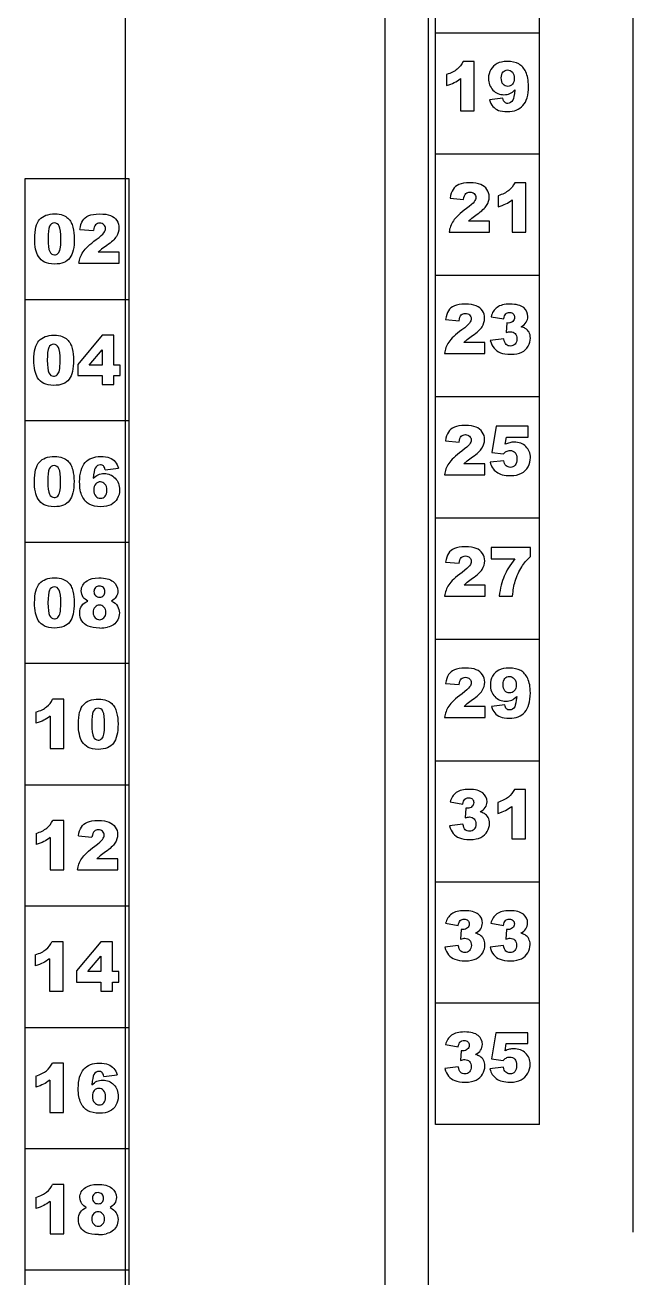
# Model space of a CAD drawing. Header units: millimetres. Extents: x 40 to 522, y -286 to 20.
# Drawn here: x 422.6 to 440.15, y -219.48 to -183.33 of the extents above; entities that cross this region are included whole.
import ezdxf

# ---------------------------------------------------------------- set-up
doc = ezdxf.new("R2010")
doc.units = ezdxf.units.MM
doc.layers.add('AOMJ712I_002DXF_CONTINUOUS_LINE', color=7, linetype='Continuous')

# ---------------------------------------------------------------- blocks, each defined once
blk = doc.blocks.new('MOD_DOM724i')
at = {"linetype": 'Continuous'}
for p, q in [((111.001, 41.698), (111.001, 127.598)), ((143.501, 41.698), (143.501, 127.598)), ((118.151, 121.048), (118.151, 51.848)), ((112.451, 54.948), (112.451, 117.948)), ((115.451, 54.948), (115.451, 117.948)), ((112.451, 86.448), (115.451, 86.448)), ((113.57, 85.621), (113.248, 85.621)), ((113.57, 84.198), (113.57, 85.621)), ((112.768, 85.246), (112.768, 84.927)), ((113.176, 85.131), (113.176, 84.198)), ((114.397, 84.56), (114.01, 84.512)), ((113.176, 84.198), (113.57, 84.198)), ((115.451, 82.948), (112.451, 82.948)), ((115.058, 82.121), (114.736, 82.121)), ((115.058, 80.698), (115.058, 82.121)), ((114.256, 81.746), (114.256, 81.427)), ((112.872, 81.674), (113.262, 81.643)), ((114.665, 81.631), (114.665, 80.698)), ((113.403, 81.015), (113.496, 81.099)), ((114.01, 81.015), (113.403, 81.015)), ((113.496, 81.099), (113.653, 81.213)), ((114.01, 80.698), (114.01, 81.015)), ((112.843, 80.698), (114.01, 80.698)), ((114.665, 80.698), (115.058, 80.698)), ((115.451, 79.448), (112.451, 79.448)), ((112.74, 78.174), (113.13, 78.143)), ((114.054, 78.259), (114.422, 78.193)), ((114.506, 78.08), (114.486, 77.802)), ((114.557, 78.075), (114.506, 78.08)), ((113.271, 77.515), (113.364, 77.599)), ((113.879, 77.515), (113.271, 77.515)), ((113.364, 77.599), (113.521, 77.713)), ((113.879, 77.198), (113.879, 77.515)), ((114.422, 77.619), (114.033, 77.567)), ((112.712, 77.198), (113.879, 77.198)), ((115.451, 75.948), (112.451, 75.948)), ((114.201, 75.098), (114.078, 74.345)), ((115.124, 75.098), (114.201, 75.098)), ((115.124, 74.787), (115.124, 75.098)), ((112.739, 74.674), (113.129, 74.643)), ((114.465, 74.577), (114.499, 74.787)), ((114.499, 74.787), (115.124, 74.787)), ((113.363, 74.099), (113.52, 74.213)), ((114.421, 74.103), (114.027, 74.06)), ((114.078, 74.345), (114.409, 74.297)), ((113.27, 74.015), (113.363, 74.099)), ((113.877, 74.015), (113.27, 74.015)), ((113.877, 73.698), (113.877, 74.015)), ((112.71, 73.698), (113.877, 73.698)), ((115.451, 72.448), (112.451, 72.448)), ((115.188, 71.598), (114.053, 71.598)), ((114.053, 71.598), (114.053, 71.269)), ((115.188, 71.335), (115.188, 71.598)), ((114.053, 71.269), (114.744, 71.269)), ((112.742, 71.174), (113.131, 71.143)), ((113.273, 70.515), (113.366, 70.599)), ((113.88, 70.515), (113.273, 70.515)), ((113.366, 70.599), (113.523, 70.713)), ((113.88, 70.198), (113.88, 70.515)), ((112.713, 70.198), (113.88, 70.198)), ((114.289, 70.198), (114.677, 70.198)), ((115.451, 68.948), (112.451, 68.948)), ((112.742, 67.674), (113.132, 67.643)), ((113.273, 67.015), (113.366, 67.099)), ((113.881, 67.015), (113.273, 67.015)), ((113.366, 67.099), (113.523, 67.213)), ((113.881, 66.698), (113.881, 67.015)), ((114.451, 67.06), (114.064, 67.012)), ((112.714, 66.698), (113.881, 66.698)), ((112.451, 65.448), (115.451, 65.448)), ((115.049, 64.621), (114.728, 64.621)), ((115.049, 63.198), (115.049, 64.621)), ((112.873, 64.259), (113.241, 64.193)), ((113.325, 64.08), (113.305, 63.802)), ((113.375, 64.075), (113.325, 64.08)), ((114.247, 64.246), (114.247, 63.927)), ((114.656, 64.131), (114.656, 63.198)), ((113.241, 63.619), (112.852, 63.567)), ((114.656, 63.198), (115.049, 63.198)), ((115.451, 61.948), (112.451, 61.948)), ((112.741, 60.759), (113.109, 60.693)), ((114.046, 60.759), (114.413, 60.693)), ((113.193, 60.58), (113.173, 60.302)), ((113.244, 60.575), (113.193, 60.58)), ((114.497, 60.58), (114.477, 60.302)), ((114.548, 60.575), (114.497, 60.58)), ((113.109, 60.119), (112.72, 60.067)), ((114.413, 60.119), (114.025, 60.067)), ((115.451, 58.448), (112.451, 58.448)), ((114.192, 57.598), (114.069, 56.845)), ((115.116, 57.598), (114.192, 57.598)), ((115.116, 57.287), (115.116, 57.598)), ((112.74, 57.259), (113.108, 57.193)), ((114.457, 57.077), (114.49, 57.287)), ((114.49, 57.287), (115.116, 57.287)), ((113.192, 57.08), (113.171, 56.802)), ((113.242, 57.075), (113.192, 57.08)), ((114.069, 56.845), (114.401, 56.797)), ((113.108, 56.619), (112.719, 56.567)), ((114.412, 56.603), (114.019, 56.56)), ((115.451, 54.948), (112.451, 54.948))]:
    blk.add_line(p, q, dxfattribs=at)
for points in [[(113.076, 85.4), (113.002, 85.34), (112.899, 85.288), (112.768, 85.246)], [(113.248, 85.621), (113.206, 85.534), (113.149, 85.459), (113.076, 85.4)], [(114.046, 85.389), (114.002, 85.313), (113.98, 85.228), (113.98, 85.135)], [(114.228, 85.562), (114.15, 85.523), (114.09, 85.466), (114.046, 85.389)], [(114.518, 85.621), (114.402, 85.621), (114.304, 85.601), (114.228, 85.562)], [(114.35, 85.146), (114.35, 85.223), (114.366, 85.281), (114.401, 85.32)], [(114.401, 85.32), (114.435, 85.359), (114.478, 85.379), (114.529, 85.379)], [(114.855, 85.549), (114.77, 85.597), (114.657, 85.621), (114.518, 85.621)], [(114.529, 85.379), (114.584, 85.379), (114.631, 85.357), (114.669, 85.314)], [(114.669, 85.314), (114.707, 85.271), (114.726, 85.212), (114.726, 85.136)], [(115.058, 85.32), (115.007, 85.425), (114.939, 85.501), (114.855, 85.549)], [(115.134, 84.905), (115.134, 85.077), (115.108, 85.215), (115.058, 85.32)], [(112.768, 84.927), (112.857, 84.954), (112.932, 84.983), (112.991, 85.013)], [(112.991, 85.013), (113.05, 85.043), (113.112, 85.082), (113.176, 85.131)], [(113.98, 85.135), (113.98, 84.999), (114.023, 84.886), (114.109, 84.797)], [(114.402, 84.966), (114.367, 85.007), (114.35, 85.068), (114.35, 85.146)], [(114.535, 84.904), (114.482, 84.904), (114.438, 84.924), (114.402, 84.966)], [(114.672, 84.964), (114.635, 84.924), (114.59, 84.904), (114.535, 84.904)], [(114.726, 85.136), (114.726, 85.062), (114.708, 85.004), (114.672, 84.964)], [(114.109, 84.797), (114.195, 84.708), (114.301, 84.664), (114.427, 84.664)], [(114.427, 84.664), (114.491, 84.664), (114.548, 84.674), (114.597, 84.697)], [(114.597, 84.697), (114.646, 84.719), (114.694, 84.754), (114.741, 84.802)], [(114.741, 84.802), (114.727, 84.651), (114.708, 84.553), (114.683, 84.507)], [(114.974, 84.35), (115.081, 84.467), (115.134, 84.652), (115.134, 84.905)], [(114.01, 84.512), (114.033, 84.437), (114.065, 84.375), (114.108, 84.325)], [(114.108, 84.325), (114.15, 84.276), (114.204, 84.238), (114.269, 84.212)], [(114.448, 84.445), (114.423, 84.468), (114.406, 84.506), (114.397, 84.56)], [(114.537, 84.412), (114.502, 84.412), (114.472, 84.423), (114.448, 84.445)], [(114.532, 84.174), (114.72, 84.174), (114.868, 84.232), (114.974, 84.35)], [(114.683, 84.507), (114.648, 84.444), (114.599, 84.412), (114.537, 84.412)], [(114.269, 84.212), (114.333, 84.187), (114.421, 84.174), (114.532, 84.174)], [(113.128, 82.072), (113.054, 82.039), (112.996, 81.992), (112.956, 81.931)], [(113.437, 82.121), (113.305, 82.121), (113.203, 82.104), (113.128, 82.072)], [(113.755, 82.074), (113.679, 82.105), (113.573, 82.121), (113.437, 82.121)], [(113.935, 81.93), (113.891, 81.995), (113.832, 82.043), (113.755, 82.074)], [(114.736, 82.121), (114.694, 82.034), (114.637, 81.959), (114.564, 81.9)], [(112.956, 81.931), (112.915, 81.869), (112.887, 81.783), (112.872, 81.674)], [(113.262, 81.643), (113.272, 81.721), (113.293, 81.777), (113.325, 81.808)], [(113.325, 81.808), (113.356, 81.839), (113.397, 81.855), (113.447, 81.855)], [(113.447, 81.855), (113.495, 81.855), (113.534, 81.84), (113.565, 81.809)], [(113.565, 81.809), (113.597, 81.779), (113.613, 81.742), (113.613, 81.7)], [(113.613, 81.7), (113.613, 81.66), (113.597, 81.619), (113.565, 81.575)], [(113.926, 81.469), (113.975, 81.547), (114.001, 81.628), (114.001, 81.714)], [(114.001, 81.714), (114.001, 81.794), (113.979, 81.865), (113.935, 81.93)], [(114.564, 81.9), (114.491, 81.84), (114.388, 81.788), (114.256, 81.746)], [(113.347, 81.382), (113.16, 81.244), (113.033, 81.123), (112.965, 81.022)], [(113.565, 81.575), (113.533, 81.531), (113.46, 81.466), (113.347, 81.382)], [(113.653, 81.213), (113.785, 81.306), (113.876, 81.391), (113.926, 81.469)], [(114.256, 81.427), (114.346, 81.454), (114.42, 81.483), (114.48, 81.513)], [(114.48, 81.513), (114.539, 81.543), (114.601, 81.582), (114.665, 81.631)], [(112.965, 81.022), (112.897, 80.921), (112.857, 80.812), (112.843, 80.698)], [(112.996, 78.572), (112.922, 78.539), (112.864, 78.492), (112.824, 78.431)], [(113.305, 78.621), (113.173, 78.621), (113.071, 78.604), (112.996, 78.572)], [(113.624, 78.574), (113.547, 78.605), (113.441, 78.621), (113.305, 78.621)], [(113.803, 78.43), (113.759, 78.495), (113.7, 78.543), (113.624, 78.574)], [(114.23, 78.528), (114.143, 78.465), (114.085, 78.375), (114.054, 78.259)], [(114.6, 78.621), (114.44, 78.621), (114.317, 78.59), (114.23, 78.528)], [(114.996, 78.519), (114.914, 78.587), (114.782, 78.621), (114.6, 78.621)], [(115.118, 78.262), (115.118, 78.365), (115.077, 78.45), (114.996, 78.519)], [(112.824, 78.431), (112.783, 78.369), (112.756, 78.283), (112.74, 78.174)], [(113.13, 78.143), (113.14, 78.221), (113.161, 78.277), (113.193, 78.308)], [(113.193, 78.308), (113.224, 78.339), (113.266, 78.355), (113.315, 78.355)], [(113.315, 78.355), (113.363, 78.355), (113.402, 78.34), (113.434, 78.309)], [(113.481, 78.2), (113.481, 78.16), (113.465, 78.119), (113.433, 78.075)], [(113.434, 78.309), (113.465, 78.279), (113.481, 78.242), (113.481, 78.2)], [(113.794, 77.969), (113.843, 78.047), (113.869, 78.128), (113.869, 78.214)], [(113.869, 78.214), (113.869, 78.294), (113.847, 78.365), (113.803, 78.43)], [(114.422, 78.193), (114.432, 78.261), (114.452, 78.31), (114.48, 78.338)], [(114.48, 78.338), (114.509, 78.365), (114.546, 78.38), (114.592, 78.38)], [(114.684, 78.124), (114.649, 78.091), (114.607, 78.075), (114.557, 78.075)], [(114.592, 78.38), (114.636, 78.38), (114.671, 78.366), (114.697, 78.341)], [(114.735, 78.239), (114.735, 78.195), (114.718, 78.156), (114.684, 78.124)], [(114.697, 78.341), (114.722, 78.316), (114.735, 78.281), (114.735, 78.239)], [(114.919, 77.969), (114.985, 78.005), (115.035, 78.048), (115.068, 78.098)], [(115.068, 78.098), (115.101, 78.147), (115.118, 78.201), (115.118, 78.262)], [(113.215, 77.882), (113.028, 77.744), (112.901, 77.623), (112.833, 77.522)], [(113.433, 78.075), (113.401, 78.031), (113.329, 77.966), (113.215, 77.882)], [(113.521, 77.713), (113.653, 77.806), (113.744, 77.891), (113.794, 77.969)], [(114.486, 77.802), (114.54, 77.817), (114.582, 77.825), (114.612, 77.825)], [(114.612, 77.825), (114.669, 77.825), (114.714, 77.807), (114.747, 77.771)], [(114.747, 77.771), (114.781, 77.735), (114.798, 77.686), (114.798, 77.621)], [(115.043, 77.922), (115.014, 77.94), (114.972, 77.956), (114.919, 77.969)], [(115.151, 77.809), (115.125, 77.856), (115.089, 77.894), (115.043, 77.922)], [(115.19, 77.642), (115.19, 77.707), (115.176, 77.762), (115.151, 77.809)], [(112.833, 77.522), (112.765, 77.421), (112.725, 77.312), (112.712, 77.198)], [(114.033, 77.567), (114.058, 77.479), (114.094, 77.407), (114.142, 77.349)], [(114.493, 77.455), (114.46, 77.486), (114.437, 77.54), (114.422, 77.619)], [(114.616, 77.411), (114.566, 77.411), (114.525, 77.425), (114.493, 77.455)], [(114.746, 77.468), (114.711, 77.43), (114.667, 77.411), (114.616, 77.411)], [(114.798, 77.621), (114.798, 77.557), (114.78, 77.506), (114.746, 77.468)], [(114.941, 77.234), (115.022, 77.274), (115.083, 77.332), (115.126, 77.407)], [(115.126, 77.407), (115.168, 77.481), (115.19, 77.559), (115.19, 77.642)], [(114.142, 77.349), (114.19, 77.292), (114.25, 77.248), (114.324, 77.219)], [(114.324, 77.219), (114.397, 77.189), (114.497, 77.174), (114.625, 77.174)], [(114.625, 77.174), (114.755, 77.174), (114.861, 77.195), (114.941, 77.234)], [(112.823, 74.931), (112.782, 74.869), (112.754, 74.783), (112.739, 74.674)], [(112.995, 75.072), (112.92, 75.039), (112.863, 74.992), (112.823, 74.931)], [(113.303, 75.121), (113.171, 75.121), (113.069, 75.104), (112.995, 75.072)], [(113.192, 74.808), (113.223, 74.839), (113.264, 74.855), (113.314, 74.855)], [(113.622, 75.074), (113.546, 75.105), (113.44, 75.121), (113.303, 75.121)], [(113.314, 74.855), (113.362, 74.855), (113.401, 74.84), (113.432, 74.809)], [(113.802, 74.93), (113.758, 74.995), (113.699, 75.043), (113.622, 75.074)], [(113.868, 74.714), (113.868, 74.794), (113.846, 74.865), (113.802, 74.93)], [(113.129, 74.643), (113.139, 74.721), (113.16, 74.777), (113.192, 74.808)], [(113.432, 74.575), (113.4, 74.531), (113.327, 74.466), (113.214, 74.382)], [(113.432, 74.809), (113.464, 74.779), (113.48, 74.742), (113.48, 74.7)], [(113.48, 74.7), (113.48, 74.66), (113.464, 74.619), (113.432, 74.575)], [(113.52, 74.213), (113.652, 74.306), (113.743, 74.391), (113.792, 74.469)], [(113.792, 74.469), (113.842, 74.547), (113.868, 74.628), (113.868, 74.714)], [(114.594, 74.622), (114.551, 74.612), (114.508, 74.597), (114.465, 74.577)], [(114.72, 74.638), (114.677, 74.638), (114.635, 74.632), (114.594, 74.622)], [(115.06, 74.511), (114.973, 74.595), (114.859, 74.638), (114.72, 74.638)], [(115.191, 74.191), (115.191, 74.319), (115.147, 74.426), (115.06, 74.511)], [(113.214, 74.382), (113.026, 74.244), (112.899, 74.123), (112.832, 74.022)], [(114.409, 74.297), (114.44, 74.332), (114.468, 74.356), (114.495, 74.37)], [(114.487, 73.959), (114.452, 73.992), (114.43, 74.04), (114.421, 74.103)], [(114.495, 74.37), (114.529, 74.388), (114.566, 74.398), (114.604, 74.398)], [(114.604, 74.398), (114.663, 74.398), (114.71, 74.377), (114.746, 74.339)], [(114.746, 74.339), (114.782, 74.3), (114.8, 74.239), (114.8, 74.156)], [(114.8, 74.156), (114.8, 74.074), (114.782, 74.013), (114.746, 73.972)], [(115.124, 73.93), (115.168, 74.014), (115.191, 74.101), (115.191, 74.191)], [(112.832, 74.022), (112.764, 73.921), (112.724, 73.812), (112.71, 73.698)], [(114.027, 74.06), (114.046, 73.995), (114.07, 73.94), (114.099, 73.896)], [(114.099, 73.896), (114.127, 73.852), (114.165, 73.812), (114.211, 73.778)], [(114.211, 73.778), (114.256, 73.743), (114.313, 73.717), (114.379, 73.7)], [(114.613, 73.911), (114.564, 73.911), (114.522, 73.927), (114.487, 73.959)], [(114.746, 73.972), (114.711, 73.931), (114.666, 73.911), (114.613, 73.911)], [(114.932, 73.74), (115.015, 73.783), (115.079, 73.847), (115.124, 73.93)], [(114.379, 73.7), (114.444, 73.683), (114.524, 73.674), (114.616, 73.674)], [(114.616, 73.674), (114.744, 73.674), (114.85, 73.696), (114.932, 73.74)], [(113.306, 71.621), (113.174, 71.621), (113.072, 71.604), (112.998, 71.572)], [(113.625, 71.574), (113.549, 71.605), (113.443, 71.621), (113.306, 71.621)], [(113.805, 71.43), (113.761, 71.495), (113.702, 71.543), (113.625, 71.574)], [(112.825, 71.431), (112.785, 71.369), (112.757, 71.283), (112.742, 71.174)], [(112.998, 71.572), (112.923, 71.539), (112.866, 71.492), (112.825, 71.431)], [(113.131, 71.143), (113.142, 71.221), (113.163, 71.277), (113.195, 71.308)], [(113.195, 71.308), (113.226, 71.339), (113.267, 71.355), (113.317, 71.355)], [(113.317, 71.355), (113.364, 71.355), (113.404, 71.34), (113.435, 71.309)], [(113.435, 71.309), (113.467, 71.279), (113.483, 71.242), (113.483, 71.2)], [(113.795, 70.969), (113.845, 71.047), (113.871, 71.128), (113.871, 71.214)], [(113.871, 71.214), (113.871, 71.294), (113.849, 71.365), (113.805, 71.43)], [(114.744, 71.269), (114.602, 71.092), (114.498, 70.927), (114.433, 70.773)], [(114.941, 71.045), (115.007, 71.149), (115.089, 71.245), (115.188, 71.335)], [(113.216, 70.882), (113.029, 70.744), (112.902, 70.623), (112.834, 70.522)], [(113.435, 71.075), (113.403, 71.031), (113.33, 70.966), (113.216, 70.882)], [(113.483, 71.2), (113.483, 71.16), (113.467, 71.119), (113.435, 71.075)], [(113.523, 70.713), (113.655, 70.806), (113.745, 70.891), (113.795, 70.969)], [(114.75, 70.625), (114.797, 70.779), (114.861, 70.92), (114.941, 71.045)], [(112.834, 70.522), (112.767, 70.421), (112.726, 70.312), (112.713, 70.198)], [(114.433, 70.773), (114.367, 70.618), (114.319, 70.426), (114.289, 70.198)], [(114.677, 70.198), (114.689, 70.362), (114.714, 70.504), (114.75, 70.625)], [(112.998, 68.072), (112.924, 68.039), (112.866, 67.992), (112.826, 67.931)], [(113.307, 68.121), (113.175, 68.121), (113.073, 68.104), (112.998, 68.072)], [(113.625, 68.074), (113.549, 68.105), (113.443, 68.121), (113.307, 68.121)], [(113.805, 67.93), (113.761, 67.995), (113.702, 68.043), (113.625, 68.074)], [(114.282, 68.062), (114.204, 68.023), (114.144, 67.966), (114.1, 67.889)], [(114.572, 68.121), (114.455, 68.121), (114.358, 68.101), (114.282, 68.062)], [(114.909, 68.049), (114.824, 68.097), (114.711, 68.121), (114.572, 68.121)], [(115.112, 67.82), (115.061, 67.925), (114.993, 68.001), (114.909, 68.049)], [(112.826, 67.931), (112.785, 67.869), (112.758, 67.783), (112.742, 67.674)], [(113.132, 67.643), (113.142, 67.721), (113.163, 67.777), (113.195, 67.808)], [(113.195, 67.808), (113.226, 67.839), (113.267, 67.855), (113.317, 67.855)], [(113.317, 67.855), (113.365, 67.855), (113.404, 67.84), (113.436, 67.809)], [(113.483, 67.7), (113.483, 67.66), (113.467, 67.619), (113.435, 67.575)], [(113.436, 67.809), (113.467, 67.779), (113.483, 67.742), (113.483, 67.7)], [(113.796, 67.469), (113.845, 67.547), (113.871, 67.628), (113.871, 67.714)], [(113.871, 67.714), (113.871, 67.794), (113.849, 67.865), (113.805, 67.93)], [(114.1, 67.889), (114.056, 67.813), (114.034, 67.728), (114.034, 67.635)], [(114.034, 67.635), (114.034, 67.499), (114.077, 67.386), (114.163, 67.297)], [(114.404, 67.646), (114.404, 67.723), (114.42, 67.781), (114.455, 67.82)], [(114.456, 67.466), (114.421, 67.507), (114.404, 67.568), (114.404, 67.646)], [(114.455, 67.82), (114.489, 67.859), (114.532, 67.879), (114.583, 67.879)], [(114.583, 67.879), (114.638, 67.879), (114.685, 67.857), (114.723, 67.814)], [(114.723, 67.814), (114.761, 67.771), (114.78, 67.712), (114.78, 67.636)], [(114.78, 67.636), (114.78, 67.562), (114.762, 67.504), (114.726, 67.464)], [(115.188, 67.405), (115.188, 67.577), (115.162, 67.715), (115.112, 67.82)], [(113.217, 67.382), (113.03, 67.244), (112.903, 67.123), (112.835, 67.022)], [(113.435, 67.575), (113.403, 67.531), (113.331, 67.466), (113.217, 67.382)], [(113.523, 67.213), (113.655, 67.306), (113.746, 67.391), (113.796, 67.469)], [(114.163, 67.297), (114.249, 67.208), (114.355, 67.164), (114.481, 67.164)], [(114.589, 67.404), (114.536, 67.404), (114.492, 67.424), (114.456, 67.466)], [(114.726, 67.464), (114.689, 67.424), (114.644, 67.404), (114.589, 67.404)], [(114.651, 67.197), (114.7, 67.219), (114.748, 67.254), (114.794, 67.302)], [(114.794, 67.302), (114.781, 67.151), (114.762, 67.053), (114.737, 67.007)], [(115.028, 66.85), (115.134, 66.967), (115.188, 67.152), (115.188, 67.405)], [(112.835, 67.022), (112.767, 66.921), (112.727, 66.812), (112.714, 66.698)], [(114.064, 67.012), (114.087, 66.937), (114.119, 66.875), (114.162, 66.825)], [(114.502, 66.945), (114.477, 66.968), (114.46, 67.006), (114.451, 67.06)], [(114.481, 67.164), (114.545, 67.164), (114.602, 67.174), (114.651, 67.197)], [(114.591, 66.912), (114.556, 66.912), (114.526, 66.923), (114.502, 66.945)], [(114.737, 67.007), (114.702, 66.944), (114.653, 66.912), (114.591, 66.912)], [(114.162, 66.825), (114.204, 66.776), (114.258, 66.738), (114.323, 66.712)], [(114.323, 66.712), (114.387, 66.687), (114.475, 66.674), (114.586, 66.674)], [(114.586, 66.674), (114.774, 66.674), (114.921, 66.732), (115.028, 66.85)], [(113.049, 64.528), (112.962, 64.465), (112.904, 64.375), (112.873, 64.259)], [(113.418, 64.621), (113.259, 64.621), (113.136, 64.59), (113.049, 64.528)], [(113.299, 64.338), (113.328, 64.365), (113.365, 64.38), (113.411, 64.38)], [(113.411, 64.38), (113.455, 64.38), (113.49, 64.366), (113.515, 64.341)], [(113.814, 64.519), (113.733, 64.587), (113.601, 64.621), (113.418, 64.621)], [(113.937, 64.262), (113.937, 64.365), (113.896, 64.45), (113.814, 64.519)], [(114.556, 64.4), (114.482, 64.34), (114.379, 64.288), (114.247, 64.246)], [(114.728, 64.621), (114.686, 64.534), (114.628, 64.459), (114.556, 64.4)], [(113.241, 64.193), (113.25, 64.261), (113.27, 64.31), (113.299, 64.338)], [(113.502, 64.124), (113.468, 64.091), (113.426, 64.075), (113.375, 64.075)], [(113.554, 64.239), (113.554, 64.195), (113.537, 64.156), (113.502, 64.124)], [(113.515, 64.341), (113.541, 64.316), (113.554, 64.281), (113.554, 64.239)], [(113.737, 63.969), (113.804, 64.005), (113.854, 64.048), (113.887, 64.098)], [(113.887, 64.098), (113.92, 64.147), (113.937, 64.201), (113.937, 64.262)], [(114.247, 63.927), (114.337, 63.954), (114.412, 63.983), (114.471, 64.013)], [(114.471, 64.013), (114.53, 64.043), (114.592, 64.082), (114.656, 64.131)], [(113.305, 63.802), (113.358, 63.817), (113.4, 63.825), (113.431, 63.825)], [(113.431, 63.825), (113.488, 63.825), (113.533, 63.807), (113.566, 63.771)], [(113.617, 63.621), (113.617, 63.557), (113.599, 63.506), (113.564, 63.468)], [(113.566, 63.771), (113.6, 63.735), (113.617, 63.686), (113.617, 63.621)], [(113.861, 63.922), (113.833, 63.94), (113.791, 63.956), (113.737, 63.969)], [(113.969, 63.809), (113.944, 63.856), (113.907, 63.894), (113.861, 63.922)], [(113.944, 63.407), (113.987, 63.481), (114.009, 63.559), (114.009, 63.642)], [(114.009, 63.642), (114.009, 63.707), (113.995, 63.762), (113.969, 63.809)], [(112.852, 63.567), (112.877, 63.479), (112.913, 63.407), (112.961, 63.349)], [(112.961, 63.349), (113.009, 63.292), (113.069, 63.248), (113.142, 63.219)], [(113.311, 63.455), (113.279, 63.486), (113.256, 63.54), (113.241, 63.619)], [(113.435, 63.411), (113.385, 63.411), (113.344, 63.425), (113.311, 63.455)], [(113.564, 63.468), (113.53, 63.43), (113.486, 63.411), (113.435, 63.411)], [(113.76, 63.234), (113.84, 63.274), (113.902, 63.332), (113.944, 63.407)], [(113.142, 63.219), (113.216, 63.189), (113.316, 63.174), (113.444, 63.174)], [(113.444, 63.174), (113.574, 63.174), (113.68, 63.195), (113.76, 63.234)], [(113.287, 61.121), (113.127, 61.121), (113.004, 61.09), (112.917, 61.028)], [(113.682, 61.019), (113.601, 61.087), (113.469, 61.121), (113.287, 61.121)], [(114.591, 61.121), (114.432, 61.121), (114.308, 61.09), (114.222, 61.028)], [(114.987, 61.019), (114.905, 61.087), (114.773, 61.121), (114.591, 61.121)], [(112.917, 61.028), (112.83, 60.965), (112.772, 60.875), (112.741, 60.759)], [(113.109, 60.693), (113.118, 60.761), (113.139, 60.81), (113.167, 60.838)], [(113.167, 60.838), (113.196, 60.865), (113.233, 60.88), (113.279, 60.88)], [(113.279, 60.88), (113.323, 60.88), (113.358, 60.866), (113.383, 60.841)], [(113.422, 60.739), (113.422, 60.695), (113.405, 60.656), (113.371, 60.624)], [(113.383, 60.841), (113.409, 60.816), (113.422, 60.781), (113.422, 60.739)], [(113.805, 60.762), (113.805, 60.865), (113.764, 60.95), (113.682, 61.019)], [(113.755, 60.598), (113.788, 60.647), (113.805, 60.701), (113.805, 60.762)], [(114.222, 61.028), (114.135, 60.965), (114.076, 60.875), (114.046, 60.759)], [(114.413, 60.693), (114.423, 60.761), (114.443, 60.81), (114.472, 60.838)], [(114.472, 60.838), (114.5, 60.865), (114.538, 60.88), (114.583, 60.88)], [(114.583, 60.88), (114.627, 60.88), (114.663, 60.866), (114.688, 60.841)], [(114.727, 60.739), (114.727, 60.695), (114.709, 60.656), (114.675, 60.624)], [(114.688, 60.841), (114.713, 60.816), (114.727, 60.781), (114.727, 60.739)], [(115.11, 60.762), (115.11, 60.865), (115.069, 60.95), (114.987, 61.019)], [(115.06, 60.598), (115.092, 60.647), (115.11, 60.701), (115.11, 60.762)], [(113.371, 60.624), (113.336, 60.591), (113.294, 60.575), (113.244, 60.575)], [(113.606, 60.469), (113.672, 60.505), (113.722, 60.548), (113.755, 60.598)], [(113.729, 60.422), (113.701, 60.44), (113.659, 60.456), (113.606, 60.469)], [(113.838, 60.309), (113.812, 60.356), (113.776, 60.394), (113.729, 60.422)], [(114.675, 60.624), (114.641, 60.591), (114.599, 60.575), (114.548, 60.575)], [(114.91, 60.469), (114.977, 60.505), (115.027, 60.548), (115.06, 60.598)], [(115.034, 60.422), (115.006, 60.44), (114.964, 60.456), (114.91, 60.469)], [(115.142, 60.309), (115.116, 60.356), (115.08, 60.394), (115.034, 60.422)], [(112.72, 60.067), (112.745, 59.979), (112.781, 59.907), (112.829, 59.849)], [(113.18, 59.955), (113.147, 59.986), (113.124, 60.04), (113.109, 60.119)], [(113.173, 60.302), (113.226, 60.317), (113.268, 60.325), (113.299, 60.325)], [(113.299, 60.325), (113.356, 60.325), (113.401, 60.307), (113.434, 60.271)], [(113.485, 60.121), (113.485, 60.057), (113.467, 60.006), (113.433, 59.968)], [(113.434, 60.271), (113.468, 60.235), (113.485, 60.186), (113.485, 60.121)], [(113.812, 59.907), (113.855, 59.981), (113.877, 60.059), (113.877, 60.142)], [(113.877, 60.142), (113.877, 60.207), (113.863, 60.262), (113.838, 60.309)], [(114.025, 60.067), (114.05, 59.979), (114.086, 59.907), (114.134, 59.849)], [(114.484, 59.955), (114.452, 59.986), (114.429, 60.04), (114.413, 60.119)], [(114.477, 60.302), (114.531, 60.317), (114.573, 60.325), (114.603, 60.325)], [(114.603, 60.325), (114.661, 60.325), (114.706, 60.307), (114.739, 60.271)], [(114.79, 60.121), (114.79, 60.057), (114.772, 60.006), (114.737, 59.968)], [(114.739, 60.271), (114.773, 60.235), (114.79, 60.186), (114.79, 60.121)], [(115.117, 59.907), (115.159, 59.981), (115.181, 60.059), (115.181, 60.142)], [(115.181, 60.142), (115.181, 60.207), (115.168, 60.262), (115.142, 60.309)], [(112.829, 59.849), (112.877, 59.792), (112.937, 59.748), (113.011, 59.719)], [(113.011, 59.719), (113.084, 59.689), (113.184, 59.674), (113.312, 59.674)], [(113.303, 59.911), (113.253, 59.911), (113.212, 59.925), (113.18, 59.955)], [(113.433, 59.968), (113.398, 59.93), (113.354, 59.911), (113.303, 59.911)], [(113.312, 59.674), (113.442, 59.674), (113.548, 59.695), (113.628, 59.734)], [(113.628, 59.734), (113.709, 59.774), (113.77, 59.832), (113.812, 59.907)], [(114.134, 59.849), (114.181, 59.792), (114.242, 59.748), (114.315, 59.719)], [(114.315, 59.719), (114.389, 59.689), (114.489, 59.674), (114.617, 59.674)], [(114.607, 59.911), (114.558, 59.911), (114.517, 59.925), (114.484, 59.955)], [(114.737, 59.968), (114.703, 59.93), (114.659, 59.911), (114.607, 59.911)], [(114.617, 59.674), (114.747, 59.674), (114.853, 59.695), (114.933, 59.734)], [(114.933, 59.734), (115.013, 59.774), (115.074, 59.832), (115.117, 59.907)], [(112.916, 57.528), (112.829, 57.465), (112.77, 57.375), (112.74, 57.259)], [(113.285, 57.621), (113.126, 57.621), (113.002, 57.59), (112.916, 57.528)], [(113.681, 57.519), (113.599, 57.587), (113.468, 57.621), (113.285, 57.621)], [(113.804, 57.262), (113.804, 57.365), (113.763, 57.45), (113.681, 57.519)], [(113.108, 57.193), (113.117, 57.261), (113.137, 57.31), (113.166, 57.338)], [(113.166, 57.338), (113.194, 57.365), (113.232, 57.38), (113.277, 57.38)], [(113.369, 57.124), (113.335, 57.091), (113.293, 57.075), (113.242, 57.075)], [(113.277, 57.38), (113.321, 57.38), (113.357, 57.366), (113.382, 57.341)], [(113.421, 57.239), (113.421, 57.195), (113.404, 57.156), (113.369, 57.124)], [(113.382, 57.341), (113.407, 57.316), (113.421, 57.281), (113.421, 57.239)], [(113.754, 57.098), (113.787, 57.147), (113.804, 57.201), (113.804, 57.262)], [(114.585, 57.122), (114.543, 57.112), (114.5, 57.097), (114.457, 57.077)], [(114.711, 57.138), (114.669, 57.138), (114.627, 57.132), (114.585, 57.122)], [(115.051, 57.011), (114.964, 57.095), (114.85, 57.138), (114.711, 57.138)], [(113.171, 56.802), (113.225, 56.817), (113.267, 56.825), (113.298, 56.825)], [(113.298, 56.825), (113.355, 56.825), (113.4, 56.807), (113.433, 56.771)], [(113.433, 56.771), (113.467, 56.735), (113.484, 56.686), (113.484, 56.621)], [(113.604, 56.969), (113.671, 57.005), (113.721, 57.048), (113.754, 57.098)], [(113.728, 56.922), (113.7, 56.94), (113.658, 56.956), (113.604, 56.969)], [(113.836, 56.809), (113.81, 56.856), (113.774, 56.894), (113.728, 56.922)], [(113.875, 56.642), (113.875, 56.707), (113.862, 56.762), (113.836, 56.809)], [(114.401, 56.797), (114.431, 56.832), (114.46, 56.856), (114.486, 56.87)], [(114.486, 56.87), (114.521, 56.888), (114.557, 56.898), (114.595, 56.898)], [(114.595, 56.898), (114.655, 56.898), (114.701, 56.877), (114.737, 56.839)], [(114.737, 56.839), (114.773, 56.8), (114.791, 56.739), (114.791, 56.656)], [(115.183, 56.691), (115.183, 56.819), (115.139, 56.926), (115.051, 57.011)], [(112.719, 56.567), (112.744, 56.479), (112.78, 56.407), (112.828, 56.349)], [(113.178, 56.455), (113.146, 56.486), (113.123, 56.54), (113.108, 56.619)], [(113.301, 56.411), (113.252, 56.411), (113.211, 56.425), (113.178, 56.455)], [(113.431, 56.468), (113.397, 56.43), (113.353, 56.411), (113.301, 56.411)], [(113.484, 56.621), (113.484, 56.557), (113.466, 56.506), (113.431, 56.468)], [(113.627, 56.234), (113.707, 56.274), (113.768, 56.332), (113.811, 56.407)], [(113.811, 56.407), (113.853, 56.481), (113.875, 56.559), (113.875, 56.642)], [(114.019, 56.56), (114.038, 56.495), (114.062, 56.44), (114.09, 56.396)], [(114.09, 56.396), (114.119, 56.352), (114.156, 56.312), (114.202, 56.278)], [(114.479, 56.459), (114.444, 56.492), (114.422, 56.54), (114.412, 56.603)], [(114.604, 56.411), (114.555, 56.411), (114.513, 56.427), (114.479, 56.459)], [(114.738, 56.472), (114.702, 56.431), (114.657, 56.411), (114.604, 56.411)], [(114.791, 56.656), (114.791, 56.574), (114.773, 56.513), (114.738, 56.472)], [(114.924, 56.24), (115.006, 56.283), (115.07, 56.347), (115.115, 56.43)], [(115.115, 56.43), (115.16, 56.514), (115.183, 56.601), (115.183, 56.691)], [(112.828, 56.349), (112.875, 56.292), (112.936, 56.248), (113.009, 56.219)], [(113.009, 56.219), (113.083, 56.189), (113.183, 56.174), (113.311, 56.174)], [(113.311, 56.174), (113.441, 56.174), (113.547, 56.195), (113.627, 56.234)], [(114.202, 56.278), (114.248, 56.243), (114.304, 56.217), (114.37, 56.2)], [(114.37, 56.2), (114.436, 56.183), (114.515, 56.174), (114.608, 56.174)], [(114.608, 56.174), (114.736, 56.174), (114.842, 56.196), (114.924, 56.24)]]:
    blk.add_open_spline(points, degree=3, dxfattribs=at)
blk = doc.blocks.new('MOD_AOM712i')
at = {"layer": 'AOMJ712I_002DXF_CONTINUOUS_LINE', "color": 7, "linetype": 'Continuous'}
blk.add_line((32.25, 6), (32.25, 91.9), dxfattribs=at)
at = {"layer": 'AOMJ712I_002DXF_CONTINUOUS_LINE', "color": 4, "linetype": 'Continuous'}
for p, q in [((20.6, 19.25), (20.6, 82.25)), ((20.6, 82.25), (23.6, 82.25)), ((23.6, 82.25), (23.6, 19.25)), ((22.183, 80.777), (22.573, 80.745)), ((22.964, 80.316), (22.807, 80.202)), ((22.807, 80.202), (22.714, 80.117)), ((23.321, 80.117), (22.714, 80.117)), ((23.321, 79.8), (23.321, 80.117)), ((22.154, 79.8), (23.321, 79.8)), ((20.6, 78.75), (23.6, 78.75)), ((22.829, 77.724), (22.121, 76.882)), ((23.168, 77.724), (22.829, 77.724)), ((23.168, 76.863), (23.168, 77.724)), ((22.454, 76.863), (22.829, 77.304)), ((22.829, 77.304), (22.829, 76.863)), ((22.121, 76.882), (22.121, 76.562)), ((22.829, 76.863), (22.454, 76.863)), ((23.344, 76.863), (23.168, 76.863)), ((23.344, 76.562), (23.344, 76.863)), ((22.121, 76.562), (22.829, 76.562)), ((22.829, 76.562), (22.829, 76.3)), ((22.829, 76.3), (23.168, 76.3)), ((23.168, 76.3), (23.168, 76.562)), ((23.168, 76.562), (23.344, 76.562)), ((23.6, 75.25), (20.6, 75.25)), ((22.914, 73.837), (23.3, 73.885)), ((20.6, 71.75), (23.6, 71.75)), ((23.6, 68.25), (20.6, 68.25)), ((21.718, 67.224), (21.396, 67.224)), ((21.718, 65.8), (21.718, 67.224)), ((20.915, 66.849), (20.915, 66.53)), ((21.324, 66.733), (21.324, 65.8)), ((21.324, 65.8), (21.718, 65.8)), ((20.6, 64.75), (23.6, 64.75)), ((21.72, 63.724), (21.399, 63.724)), ((21.72, 62.3), (21.72, 63.724)), ((20.918, 63.349), (20.918, 63.03)), ((22.143, 63.277), (22.533, 63.245)), ((21.327, 63.233), (21.327, 62.3)), ((22.767, 62.702), (22.674, 62.617)), ((23.282, 62.617), (22.674, 62.617)), ((22.924, 62.816), (22.767, 62.702)), ((23.282, 62.3), (23.282, 62.617)), ((21.327, 62.3), (21.72, 62.3)), ((22.115, 62.3), (23.282, 62.3)), ((23.6, 61.25), (20.6, 61.25)), ((21.698, 60.224), (21.376, 60.224)), ((21.698, 58.8), (21.698, 60.224)), ((22.789, 60.224), (22.081, 59.382)), ((23.129, 60.224), (22.789, 60.224)), ((23.129, 59.363), (23.129, 60.224)), ((20.896, 59.849), (20.896, 59.53)), ((21.305, 59.733), (21.305, 58.8)), ((22.414, 59.363), (22.789, 59.804)), ((22.789, 59.804), (22.789, 59.363)), ((22.081, 59.382), (22.081, 59.062)), ((22.789, 59.363), (22.414, 59.363)), ((23.304, 59.363), (23.129, 59.363)), ((23.304, 59.062), (23.304, 59.363)), ((22.081, 59.062), (22.789, 59.062)), ((22.789, 59.062), (22.789, 58.8)), ((23.129, 59.062), (23.304, 59.062)), ((23.129, 58.8), (23.129, 59.062)), ((21.305, 58.8), (21.698, 58.8)), ((22.789, 58.8), (23.129, 58.8)), ((20.6, 57.75), (23.6, 57.75)), ((21.712, 56.724), (21.39, 56.724)), ((21.712, 55.3), (21.712, 56.724)), ((20.91, 56.349), (20.91, 56.03)), ((21.318, 56.233), (21.318, 55.3)), ((22.874, 56.337), (23.261, 56.385)), ((21.318, 55.3), (21.712, 55.3)), ((23.6, 54.25), (20.6, 54.25)), ((21.718, 53.224), (21.396, 53.224)), ((21.718, 51.8), (21.718, 53.224)), ((20.915, 52.849), (20.915, 52.53)), ((21.324, 52.733), (21.324, 51.8)), ((21.324, 51.8), (21.718, 51.8)), ((23.6, 50.75), (20.6, 50.75))]:
    blk.add_line(p, q, dxfattribs=at)
for centre in [(22.76, 70.347), (22.72, 52.847)]:
    blk.add_arc(centre, 1.071, 270.0061, 282.0044, dxfattribs=at)
for points in [[(20.879, 80.506), (20.879, 80.771), (20.926, 80.957), (21.022, 81.064)], [(21.022, 81.064), (21.117, 81.17), (21.263, 81.224), (21.46, 81.224)], [(21.46, 81.224), (21.554, 81.224), (21.631, 81.211), (21.692, 81.188)], [(21.692, 81.188), (21.752, 81.166), (21.802, 81.135), (21.84, 81.098)], [(21.84, 81.098), (21.878, 81.061), (21.908, 81.021), (21.93, 80.98)], [(21.93, 80.98), (21.952, 80.939), (21.97, 80.892), (21.983, 80.837)], [(22.183, 80.777), (22.198, 80.886), (22.226, 80.972), (22.267, 81.033)], [(22.267, 81.033), (22.307, 81.094), (22.365, 81.142), (22.439, 81.174)], [(22.439, 81.174), (22.514, 81.207), (22.616, 81.224), (22.747, 81.224)], [(22.747, 81.224), (22.884, 81.224), (22.99, 81.208), (23.066, 81.177)], [(23.066, 81.177), (23.143, 81.146), (23.202, 81.098), (23.246, 81.033)], [(23.246, 81.033), (23.29, 80.968), (23.312, 80.896), (23.312, 80.816)], [(21.307, 80.867), (21.279, 80.802), (21.264, 80.68), (21.264, 80.505)], [(21.447, 80.965), (21.382, 80.965), (21.336, 80.932), (21.307, 80.867)], [(21.588, 80.869), (21.557, 80.933), (21.51, 80.965), (21.447, 80.965)], [(21.636, 80.494), (21.636, 80.68), (21.62, 80.805), (21.588, 80.869)], [(21.983, 80.837), (22.009, 80.732), (22.023, 80.623), (22.023, 80.511)], [(22.636, 80.91), (22.604, 80.879), (22.583, 80.824), (22.573, 80.745)], [(22.758, 80.957), (22.708, 80.957), (22.667, 80.941), (22.636, 80.91)], [(22.658, 80.485), (22.771, 80.569), (22.844, 80.634), (22.876, 80.678)], [(22.876, 80.912), (22.845, 80.942), (22.806, 80.957), (22.758, 80.957)], [(22.924, 80.803), (22.924, 80.845), (22.908, 80.881), (22.876, 80.912)], [(22.876, 80.678), (22.908, 80.722), (22.924, 80.763), (22.924, 80.803)], [(23.312, 80.816), (23.312, 80.73), (23.286, 80.649), (23.237, 80.571)], [(20.906, 80.209), (20.887, 80.298), (20.879, 80.397), (20.879, 80.506)], [(21.264, 80.505), (21.264, 80.326), (21.28, 80.204), (21.311, 80.139)], [(21.615, 80.214), (21.628, 80.274), (21.636, 80.367), (21.636, 80.494)], [(22.023, 80.511), (22.023, 80.256), (21.98, 80.07), (21.894, 79.953)], [(22.276, 80.125), (22.344, 80.226), (22.471, 80.346), (22.658, 80.485)], [(23.237, 80.571), (23.187, 80.493), (23.096, 80.408), (22.964, 80.316)], [(20.985, 79.997), (20.951, 80.049), (20.925, 80.119), (20.906, 80.209)], [(21.164, 79.832), (21.092, 79.87), (21.031, 79.925), (20.985, 79.997)], [(21.311, 80.139), (21.343, 80.074), (21.389, 80.042), (21.449, 80.042)], [(21.449, 80.042), (21.488, 80.042), (21.522, 80.055), (21.551, 80.083)], [(21.894, 79.953), (21.808, 79.834), (21.66, 79.776), (21.45, 79.776)], [(21.551, 80.083), (21.58, 80.11), (21.602, 80.154), (21.615, 80.214)], [(22.154, 79.8), (22.168, 79.915), (22.208, 80.023), (22.276, 80.125)], [(21.45, 79.776), (21.331, 79.776), (21.237, 79.795), (21.164, 79.832)], [(21, 77.564), (21.095, 77.67), (21.241, 77.724), (21.438, 77.724)], [(21.438, 77.724), (21.531, 77.724), (21.609, 77.711), (21.67, 77.688)], [(20.856, 77.006), (20.856, 77.271), (20.904, 77.457), (21, 77.564)], [(21.285, 77.367), (21.256, 77.302), (21.242, 77.18), (21.242, 77.005)], [(21.424, 77.465), (21.359, 77.465), (21.314, 77.432), (21.285, 77.367)], [(21.566, 77.369), (21.534, 77.433), (21.487, 77.465), (21.424, 77.465)], [(21.613, 76.994), (21.613, 77.18), (21.597, 77.305), (21.566, 77.369)], [(21.67, 77.688), (21.73, 77.666), (21.78, 77.635), (21.818, 77.598)], [(21.818, 77.598), (21.856, 77.561), (21.886, 77.521), (21.908, 77.48)], [(21.908, 77.48), (21.93, 77.439), (21.948, 77.392), (21.961, 77.337)], [(20.884, 76.709), (20.865, 76.798), (20.856, 76.897), (20.856, 77.006)], [(21.242, 77.005), (21.242, 76.826), (21.257, 76.704), (21.289, 76.639)], [(21.593, 76.714), (21.606, 76.774), (21.613, 76.867), (21.613, 76.994)], [(22, 77.011), (22, 76.756), (21.957, 76.57), (21.872, 76.453)], [(21.961, 77.337), (21.987, 77.232), (22, 77.123), (22, 77.011)], [(20.962, 76.497), (20.929, 76.549), (20.903, 76.619), (20.884, 76.709)], [(21.289, 76.639), (21.32, 76.574), (21.366, 76.542), (21.426, 76.542)], [(21.528, 76.583), (21.557, 76.61), (21.579, 76.654), (21.593, 76.714)], [(21.142, 76.332), (21.069, 76.37), (21.009, 76.425), (20.962, 76.497)], [(21.427, 76.276), (21.309, 76.276), (21.214, 76.295), (21.142, 76.332)], [(21.426, 76.542), (21.465, 76.542), (21.5, 76.555), (21.528, 76.583)], [(21.872, 76.453), (21.785, 76.334), (21.637, 76.276), (21.427, 76.276)], [(21.013, 74.064), (21.109, 74.17), (21.255, 74.224), (21.452, 74.224)], [(21.452, 74.224), (21.545, 74.224), (21.623, 74.211), (21.684, 74.188)], [(21.684, 74.188), (21.744, 74.166), (21.793, 74.135), (21.832, 74.098)], [(22.336, 74.047), (22.442, 74.165), (22.589, 74.224), (22.778, 74.224)], [(22.778, 74.224), (22.889, 74.224), (22.977, 74.211), (23.042, 74.185)], [(23.042, 74.185), (23.107, 74.159), (23.16, 74.122), (23.203, 74.072)], [(20.87, 73.506), (20.87, 73.771), (20.918, 73.957), (21.013, 74.064)], [(21.299, 73.867), (21.27, 73.802), (21.256, 73.68), (21.256, 73.505)], [(21.438, 73.965), (21.373, 73.965), (21.327, 73.932), (21.299, 73.867)], [(21.58, 73.869), (21.548, 73.933), (21.501, 73.965), (21.438, 73.965)], [(21.627, 73.494), (21.627, 73.68), (21.611, 73.805), (21.58, 73.869)], [(21.832, 74.098), (21.87, 74.061), (21.899, 74.021), (21.921, 73.98)], [(21.921, 73.98), (21.943, 73.939), (21.962, 73.892), (21.975, 73.837)], [(21.975, 73.837), (22.001, 73.732), (22.014, 73.623), (22.014, 73.511)], [(22.176, 73.492), (22.176, 73.744), (22.229, 73.93), (22.336, 74.047)], [(22.627, 73.89), (22.601, 73.844), (22.582, 73.745), (22.571, 73.595)], [(22.774, 73.985), (22.711, 73.985), (22.662, 73.953), (22.627, 73.89)], [(22.862, 73.951), (22.838, 73.974), (22.809, 73.985), (22.774, 73.985)], [(22.914, 73.837), (22.903, 73.891), (22.886, 73.929), (22.862, 73.951)], [(23.203, 74.072), (23.245, 74.022), (23.277, 73.959), (23.3, 73.885)], [(20.898, 73.209), (20.879, 73.298), (20.87, 73.397), (20.87, 73.506)], [(21.256, 73.505), (21.256, 73.326), (21.271, 73.204), (21.303, 73.139)], [(21.606, 73.214), (21.62, 73.274), (21.627, 73.367), (21.627, 73.494)], [(22.014, 73.511), (22.014, 73.256), (21.971, 73.07), (21.885, 72.953)], [(22.252, 73.076), (22.201, 73.181), (22.176, 73.32), (22.176, 73.492)], [(22.571, 73.595), (22.617, 73.642), (22.664, 73.677), (22.714, 73.7)], [(22.639, 73.433), (22.602, 73.393), (22.584, 73.336), (22.584, 73.261)], [(22.775, 73.493), (22.721, 73.493), (22.675, 73.473), (22.639, 73.433)], [(22.714, 73.7), (22.763, 73.723), (22.819, 73.734), (22.884, 73.734)], [(22.907, 73.431), (22.872, 73.472), (22.828, 73.493), (22.775, 73.493)], [(22.884, 73.734), (23.008, 73.734), (23.114, 73.689), (23.2, 73.6)], [(22.961, 73.251), (22.961, 73.329), (22.943, 73.389), (22.907, 73.431)], [(23.2, 73.6), (23.286, 73.511), (23.33, 73.398), (23.33, 73.261)], [(20.976, 72.997), (20.943, 73.049), (20.917, 73.119), (20.898, 73.209)], [(21.303, 73.139), (21.334, 73.074), (21.38, 73.042), (21.44, 73.042)], [(21.44, 73.042), (21.479, 73.042), (21.514, 73.055), (21.542, 73.083)], [(21.542, 73.083), (21.571, 73.11), (21.593, 73.154), (21.606, 73.214)], [(22.455, 72.848), (22.37, 72.895), (22.302, 72.971), (22.252, 73.076)], [(22.584, 73.261), (22.584, 73.185), (22.603, 73.126), (22.641, 73.083)], [(22.641, 73.083), (22.68, 73.04), (22.726, 73.019), (22.782, 73.019)], [(22.782, 73.019), (22.832, 73.019), (22.875, 73.038), (22.91, 73.077)], [(22.91, 73.077), (22.944, 73.115), (22.961, 73.173), (22.961, 73.251)], [(23.33, 73.261), (23.33, 73.169), (23.308, 73.085), (23.264, 73.008)], [(21.156, 72.832), (21.083, 72.87), (21.023, 72.925), (20.976, 72.997)], [(21.441, 72.776), (21.323, 72.776), (21.228, 72.795), (21.156, 72.832)], [(21.885, 72.953), (21.799, 72.834), (21.651, 72.776), (21.441, 72.776)], [(22.792, 72.776), (22.652, 72.776), (22.539, 72.8), (22.455, 72.848)], [(23.082, 72.835), (23.005, 72.796), (22.909, 72.776), (22.792, 72.776)], [(23.264, 73.008), (23.22, 72.932), (23.16, 72.874), (23.082, 72.835)], [(20.876, 70.006), (20.876, 70.271), (20.923, 70.457), (21.019, 70.564)], [(21.019, 70.564), (21.114, 70.67), (21.261, 70.724), (21.457, 70.724)], [(21.457, 70.724), (21.551, 70.724), (21.628, 70.711), (21.689, 70.688)], [(21.689, 70.688), (21.75, 70.666), (21.799, 70.635), (21.837, 70.598)], [(21.837, 70.598), (21.876, 70.561), (21.905, 70.521), (21.927, 70.48)], [(22.223, 70.35), (22.223, 70.467), (22.278, 70.563), (22.389, 70.638)], [(22.389, 70.638), (22.474, 70.695), (22.588, 70.724), (22.729, 70.724)], [(22.729, 70.724), (22.917, 70.724), (23.054, 70.688), (23.144, 70.617)], [(23.144, 70.617), (23.234, 70.545), (23.278, 70.456), (23.278, 70.348)], [(21.305, 70.367), (21.276, 70.302), (21.262, 70.18), (21.262, 70.005)], [(21.444, 70.465), (21.379, 70.465), (21.333, 70.432), (21.305, 70.367)], [(21.585, 70.369), (21.554, 70.433), (21.507, 70.465), (21.444, 70.465)], [(21.633, 69.994), (21.633, 70.18), (21.617, 70.305), (21.585, 70.369)], [(21.927, 70.48), (21.949, 70.439), (21.967, 70.392), (21.981, 70.337)], [(21.981, 70.337), (22.006, 70.232), (22.02, 70.123), (22.02, 70.011)], [(22.28, 70.161), (22.242, 70.216), (22.223, 70.279), (22.223, 70.35)], [(22.414, 70.053), (22.353, 70.085), (22.308, 70.121), (22.28, 70.161)], [(22.633, 70.442), (22.603, 70.413), (22.589, 70.374), (22.589, 70.328)], [(22.589, 70.328), (22.589, 70.279), (22.603, 70.24), (22.634, 70.21)], [(22.748, 70.487), (22.701, 70.487), (22.662, 70.472), (22.633, 70.442)], [(22.634, 70.21), (22.664, 70.18), (22.705, 70.166), (22.755, 70.166)], [(22.863, 70.441), (22.832, 70.472), (22.794, 70.487), (22.748, 70.487)], [(22.755, 70.166), (22.799, 70.166), (22.836, 70.18), (22.865, 70.21)], [(22.908, 70.324), (22.908, 70.371), (22.893, 70.411), (22.863, 70.441)], [(22.865, 70.21), (22.894, 70.239), (22.908, 70.277), (22.908, 70.324)], [(23.225, 70.171), (23.198, 70.13), (23.156, 70.091), (23.099, 70.053)], [(23.278, 70.348), (23.278, 70.285), (23.26, 70.225), (23.225, 70.171)], [(20.903, 69.709), (20.884, 69.798), (20.876, 69.897), (20.876, 70.006)], [(21.262, 70.005), (21.262, 69.826), (21.277, 69.704), (21.308, 69.639)], [(21.612, 69.714), (21.625, 69.774), (21.633, 69.867), (21.633, 69.994)], [(22.02, 70.011), (22.02, 69.756), (21.977, 69.57), (21.891, 69.453)], [(22.18, 69.712), (22.18, 69.794), (22.199, 69.862), (22.238, 69.92)], [(22.238, 69.92), (22.276, 69.977), (22.334, 70.021), (22.414, 70.053)], [(22.621, 69.88), (22.585, 69.841), (22.568, 69.79), (22.568, 69.725)], [(22.748, 69.937), (22.7, 69.937), (22.658, 69.918), (22.621, 69.88)], [(22.877, 69.878), (22.84, 69.917), (22.797, 69.937), (22.748, 69.937)], [(22.934, 69.726), (22.934, 69.787), (22.915, 69.838), (22.877, 69.878)], [(23.099, 70.053), (23.174, 70.016), (23.231, 69.968), (23.268, 69.908)], [(23.268, 69.908), (23.305, 69.848), (23.324, 69.782), (23.324, 69.71)], [(20.982, 69.497), (20.948, 69.549), (20.923, 69.619), (20.903, 69.709)], [(21.161, 69.332), (21.089, 69.37), (21.029, 69.425), (20.982, 69.497)], [(21.308, 69.639), (21.34, 69.574), (21.386, 69.542), (21.446, 69.542)], [(21.446, 69.542), (21.485, 69.542), (21.519, 69.555), (21.548, 69.583)], [(21.891, 69.453), (21.805, 69.334), (21.657, 69.276), (21.447, 69.276)], [(21.548, 69.583), (21.577, 69.61), (21.599, 69.654), (21.612, 69.714)], [(22.241, 69.483), (22.2, 69.551), (22.18, 69.628), (22.18, 69.712)], [(22.42, 69.329), (22.342, 69.363), (22.281, 69.415), (22.241, 69.483)], [(22.568, 69.725), (22.568, 69.663), (22.586, 69.612), (22.624, 69.573)], [(22.624, 69.573), (22.662, 69.534), (22.705, 69.515), (22.753, 69.515)], [(22.753, 69.515), (22.799, 69.515), (22.841, 69.534), (22.878, 69.574)], [(22.878, 69.574), (22.915, 69.614), (22.934, 69.665), (22.934, 69.726)], [(23.276, 69.513), (23.243, 69.452), (23.204, 69.405), (23.157, 69.372)], [(23.324, 69.71), (23.324, 69.639), (23.308, 69.574), (23.276, 69.513)], [(21.447, 69.276), (21.328, 69.276), (21.234, 69.295), (21.161, 69.332)], [(22.76, 69.276), (22.611, 69.276), (22.498, 69.294), (22.42, 69.329)], [(23.157, 69.372), (23.11, 69.339), (23.052, 69.314), (22.982, 69.3)], [(20.915, 66.849), (21.047, 66.891), (21.15, 66.942), (21.224, 67.002)], [(21.224, 67.002), (21.296, 67.062), (21.354, 67.136), (21.396, 67.224)], [(22.141, 66.506), (22.141, 66.771), (22.188, 66.957), (22.284, 67.064)], [(22.284, 67.064), (22.379, 67.17), (22.525, 67.224), (22.722, 67.224)], [(22.709, 66.965), (22.644, 66.965), (22.598, 66.932), (22.569, 66.867)], [(22.85, 66.869), (22.819, 66.933), (22.772, 66.965), (22.709, 66.965)], [(22.722, 67.224), (22.816, 67.224), (22.893, 67.211), (22.954, 67.188)], [(22.954, 67.188), (23.014, 67.166), (23.064, 67.135), (23.102, 67.098)], [(23.102, 67.098), (23.14, 67.061), (23.17, 67.021), (23.192, 66.98)], [(23.192, 66.98), (23.214, 66.939), (23.232, 66.892), (23.245, 66.837)], [(21.139, 66.615), (21.08, 66.585), (21.005, 66.556), (20.915, 66.53)], [(21.324, 66.733), (21.26, 66.684), (21.198, 66.645), (21.139, 66.615)], [(22.569, 66.867), (22.541, 66.802), (22.526, 66.68), (22.526, 66.505)], [(22.898, 66.494), (22.898, 66.68), (22.882, 66.805), (22.85, 66.869)], [(23.245, 66.837), (23.271, 66.732), (23.285, 66.623), (23.285, 66.511)], [(22.168, 66.209), (22.149, 66.298), (22.141, 66.397), (22.141, 66.506)], [(22.247, 65.997), (22.213, 66.049), (22.187, 66.119), (22.168, 66.209)], [(22.526, 66.505), (22.526, 66.326), (22.542, 66.204), (22.573, 66.139)], [(22.813, 66.083), (22.842, 66.11), (22.864, 66.154), (22.877, 66.214)], [(22.877, 66.214), (22.89, 66.274), (22.898, 66.367), (22.898, 66.494)], [(23.285, 66.511), (23.285, 66.256), (23.242, 66.07), (23.156, 65.953)], [(22.426, 65.832), (22.354, 65.87), (22.293, 65.925), (22.247, 65.997)], [(22.712, 65.776), (22.593, 65.776), (22.499, 65.795), (22.426, 65.832)], [(22.573, 66.139), (22.605, 66.074), (22.651, 66.042), (22.711, 66.042)], [(22.711, 66.042), (22.75, 66.042), (22.784, 66.055), (22.813, 66.083)], [(23.156, 65.953), (23.07, 65.834), (22.922, 65.776), (22.712, 65.776)], [(21.227, 63.502), (21.299, 63.562), (21.357, 63.636), (21.399, 63.724)], [(22.227, 63.533), (22.268, 63.594), (22.325, 63.642), (22.399, 63.674)], [(22.399, 63.674), (22.474, 63.707), (22.576, 63.724), (22.708, 63.724)], [(22.708, 63.724), (22.844, 63.724), (22.95, 63.708), (23.027, 63.677)], [(23.027, 63.677), (23.103, 63.646), (23.162, 63.598), (23.206, 63.533)], [(20.918, 63.349), (21.05, 63.391), (21.153, 63.442), (21.227, 63.502)], [(22.143, 63.277), (22.159, 63.386), (22.186, 63.472), (22.227, 63.533)], [(22.596, 63.41), (22.565, 63.379), (22.544, 63.324), (22.533, 63.245)], [(22.718, 63.457), (22.669, 63.457), (22.628, 63.441), (22.596, 63.41)], [(22.837, 63.412), (22.805, 63.442), (22.766, 63.457), (22.718, 63.457)], [(22.836, 63.178), (22.868, 63.222), (22.885, 63.263), (22.885, 63.303)], [(22.885, 63.303), (22.885, 63.345), (22.868, 63.381), (22.837, 63.412)], [(23.272, 63.316), (23.272, 63.23), (23.246, 63.149), (23.197, 63.071)], [(23.206, 63.533), (23.25, 63.468), (23.272, 63.396), (23.272, 63.316)], [(21.142, 63.115), (21.082, 63.085), (21.008, 63.056), (20.918, 63.03)], [(21.327, 63.233), (21.263, 63.184), (21.201, 63.145), (21.142, 63.115)], [(22.236, 62.625), (22.304, 62.726), (22.431, 62.846), (22.618, 62.985)], [(22.618, 62.985), (22.732, 63.069), (22.804, 63.134), (22.836, 63.178)], [(23.197, 63.071), (23.147, 62.993), (23.056, 62.908), (22.924, 62.816)], [(22.115, 62.3), (22.128, 62.415), (22.168, 62.523), (22.236, 62.625)], [(21.204, 60.002), (21.277, 60.062), (21.334, 60.136), (21.376, 60.224)], [(20.896, 59.849), (21.028, 59.891), (21.131, 59.942), (21.204, 60.002)], [(21.305, 59.733), (21.241, 59.684), (21.178, 59.645), (21.119, 59.615)], [(21.119, 59.615), (21.06, 59.585), (20.986, 59.556), (20.896, 59.53)], [(20.91, 56.349), (21.041, 56.391), (21.145, 56.442), (21.218, 56.502)], [(21.218, 56.502), (21.291, 56.562), (21.348, 56.636), (21.39, 56.724)], [(22.137, 55.992), (22.137, 56.244), (22.189, 56.43), (22.296, 56.547)], [(22.296, 56.547), (22.402, 56.665), (22.549, 56.724), (22.738, 56.724)], [(22.735, 56.485), (22.672, 56.485), (22.622, 56.453), (22.587, 56.39)], [(22.822, 56.451), (22.799, 56.474), (22.769, 56.485), (22.735, 56.485)], [(22.738, 56.724), (22.849, 56.724), (22.937, 56.711), (23.002, 56.685)], [(22.874, 56.337), (22.864, 56.391), (22.846, 56.429), (22.822, 56.451)], [(23.002, 56.685), (23.067, 56.659), (23.12, 56.622), (23.163, 56.572)], [(23.163, 56.572), (23.205, 56.522), (23.238, 56.459), (23.261, 56.385)], [(21.133, 56.115), (21.074, 56.085), (20.999, 56.056), (20.91, 56.03)], [(21.318, 56.233), (21.254, 56.184), (21.192, 56.145), (21.133, 56.115)], [(22.587, 56.39), (22.562, 56.344), (22.543, 56.245), (22.531, 56.095)], [(22.531, 56.095), (22.577, 56.142), (22.625, 56.177), (22.674, 56.2)], [(22.674, 56.2), (22.723, 56.223), (22.779, 56.234), (22.844, 56.234)], [(22.844, 56.234), (22.969, 56.234), (23.075, 56.189), (23.16, 56.1)], [(23.16, 56.1), (23.246, 56.011), (23.29, 55.898), (23.29, 55.761)], [(22.212, 55.576), (22.162, 55.681), (22.137, 55.82), (22.137, 55.992)], [(22.599, 55.933), (22.563, 55.893), (22.545, 55.836), (22.545, 55.761)], [(22.545, 55.761), (22.545, 55.685), (22.564, 55.626), (22.602, 55.583)], [(22.736, 55.993), (22.681, 55.993), (22.635, 55.973), (22.599, 55.933)], [(22.868, 55.931), (22.832, 55.972), (22.788, 55.993), (22.736, 55.993)], [(22.922, 55.751), (22.922, 55.829), (22.904, 55.889), (22.868, 55.931)], [(22.87, 55.577), (22.905, 55.615), (22.922, 55.673), (22.922, 55.751)], [(23.29, 55.761), (23.29, 55.669), (23.268, 55.585), (23.224, 55.508)], [(22.416, 55.348), (22.331, 55.395), (22.263, 55.471), (22.212, 55.576)], [(22.753, 55.276), (22.612, 55.276), (22.5, 55.3), (22.416, 55.348)], [(22.602, 55.583), (22.64, 55.54), (22.687, 55.519), (22.742, 55.519)], [(22.742, 55.519), (22.793, 55.519), (22.836, 55.538), (22.87, 55.577)], [(23.043, 55.335), (22.966, 55.296), (22.869, 55.276), (22.753, 55.276)], [(23.224, 55.508), (23.181, 55.432), (23.12, 55.374), (23.043, 55.335)], [(21.224, 53.002), (21.296, 53.062), (21.354, 53.136), (21.396, 53.224)], [(22.184, 52.85), (22.184, 52.967), (22.238, 53.063), (22.349, 53.138)], [(22.349, 53.138), (22.435, 53.195), (22.548, 53.224), (22.69, 53.224)], [(22.69, 53.224), (22.877, 53.224), (23.014, 53.188), (23.104, 53.117)], [(20.915, 52.849), (21.047, 52.891), (21.15, 52.942), (21.224, 53.002)], [(22.241, 52.661), (22.203, 52.716), (22.184, 52.779), (22.184, 52.85)], [(22.593, 52.942), (22.564, 52.913), (22.549, 52.874), (22.549, 52.828)], [(22.549, 52.828), (22.549, 52.779), (22.564, 52.74), (22.594, 52.71)], [(22.709, 52.987), (22.661, 52.987), (22.623, 52.972), (22.593, 52.942)], [(22.823, 52.941), (22.793, 52.972), (22.755, 52.987), (22.709, 52.987)], [(22.868, 52.824), (22.868, 52.871), (22.853, 52.911), (22.823, 52.941)], [(22.826, 52.71), (22.854, 52.739), (22.868, 52.777), (22.868, 52.824)], [(23.104, 53.117), (23.194, 53.045), (23.239, 52.956), (23.239, 52.848)], [(23.239, 52.848), (23.239, 52.785), (23.221, 52.725), (23.185, 52.671)], [(21.139, 52.615), (21.08, 52.585), (21.005, 52.556), (20.915, 52.53)], [(21.324, 52.733), (21.26, 52.684), (21.198, 52.645), (21.139, 52.615)], [(22.141, 52.212), (22.141, 52.294), (22.16, 52.362), (22.198, 52.42)], [(22.198, 52.42), (22.236, 52.477), (22.294, 52.521), (22.375, 52.553)], [(22.375, 52.553), (22.313, 52.585), (22.269, 52.621), (22.241, 52.661)], [(22.709, 52.437), (22.66, 52.437), (22.618, 52.418), (22.582, 52.38)], [(22.594, 52.71), (22.625, 52.68), (22.665, 52.666), (22.715, 52.666)], [(22.837, 52.378), (22.8, 52.417), (22.758, 52.437), (22.709, 52.437)], [(22.715, 52.666), (22.759, 52.666), (22.797, 52.68), (22.826, 52.71)], [(23.185, 52.671), (23.159, 52.63), (23.117, 52.591), (23.059, 52.553)], [(23.059, 52.553), (23.135, 52.516), (23.191, 52.468), (23.228, 52.408)], [(22.201, 51.983), (22.161, 52.051), (22.141, 52.128), (22.141, 52.212)], [(22.582, 52.38), (22.545, 52.341), (22.528, 52.29), (22.528, 52.225)], [(22.528, 52.225), (22.528, 52.163), (22.546, 52.112), (22.584, 52.073)], [(22.584, 52.073), (22.622, 52.034), (22.665, 52.015), (22.714, 52.015)], [(22.714, 52.015), (22.759, 52.015), (22.801, 52.034), (22.838, 52.074)], [(22.894, 52.226), (22.894, 52.287), (22.875, 52.338), (22.837, 52.378)], [(22.838, 52.074), (22.875, 52.114), (22.894, 52.165), (22.894, 52.226)], [(23.228, 52.408), (23.266, 52.348), (23.285, 52.282), (23.285, 52.21)], [(23.285, 52.21), (23.285, 52.139), (23.268, 52.074), (23.236, 52.013)], [(22.38, 51.829), (22.302, 51.863), (22.242, 51.915), (22.201, 51.983)], [(22.72, 51.776), (22.571, 51.776), (22.459, 51.794), (22.38, 51.829)], [(23.118, 51.872), (23.071, 51.839), (23.012, 51.814), (22.943, 51.8)], [(23.236, 52.013), (23.203, 51.952), (23.164, 51.905), (23.118, 51.872)]]:
    blk.add_open_spline(points, degree=3, dxfattribs=at)

msp = doc.modelspace()

# ---------------------------------------------------------------- block references
for name, p in [('MOD_DOM724i', (282, -270)), ('MOD_DOM724i', (322, -270)), ('MOD_AOM712i', (402, -270))]:
    msp.add_blockref(name, p)

doc.saveas('drawing.dxf')
